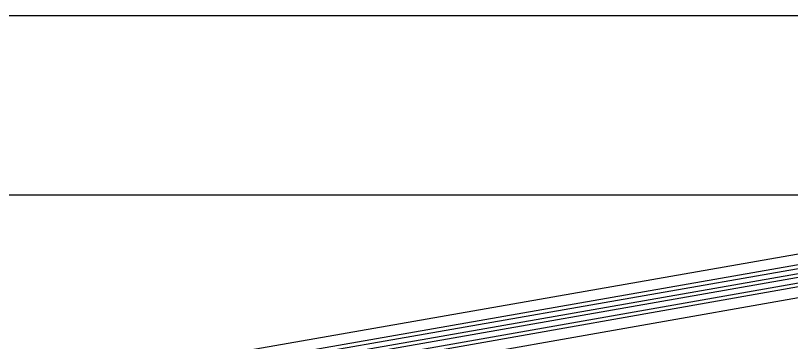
# Model space of a CAD drawing. Header units: millimetres. Extents: x 46 to 4458, y 59 to 1499.
# Drawn here: x 1882.48 to 1920.02, y 928.88 to 944.7 of the extents above; entities that cross this region are included whole.
import ezdxf

# ---------------------------------------------------------------- set-up
doc = ezdxf.new("R2010")
doc.units = ezdxf.units.MM
doc.layers.add('BLACK', color=7, linetype='Continuous')

msp = doc.modelspace()

# ---------------------------------------------------------------- linework, layer by layer
msp.add_lwpolyline([(1739.51188, 833.25441), (1638.06271, 833.5564), (1638.38771, 944.69762), (2107.13583, 944.69762), (2107.13583, 832.69492), (1950.85196, 832.69492)])
at = {"layer": 'BLACK', "linetype": 'Continuous'}
for p, q in [((1856.80163, 936.02944), (2102.68362, 936.02944)), ((1930.37297, 934.91591), (1868.2609, 924.04169)), ((1863.09959, 922.62802), (1930.49087, 934.42844)), ((1930.50655, 934.23009), (1863.15344, 922.43635)), ((1863.29959, 922.22802), (1930.69087, 934.02844)), ((1930.70655, 933.83009), (1863.35324, 922.03632)), ((1863.49953, 921.74565), (1930.89076, 933.62842)), ((1930.90663, 933.43008), (1863.55325, 921.55398)), ((1863.83731, 921.09584), (1930.94996, 932.92756))]:
    msp.add_line(p, q, dxfattribs=at)

doc.saveas('drawing.dxf')
